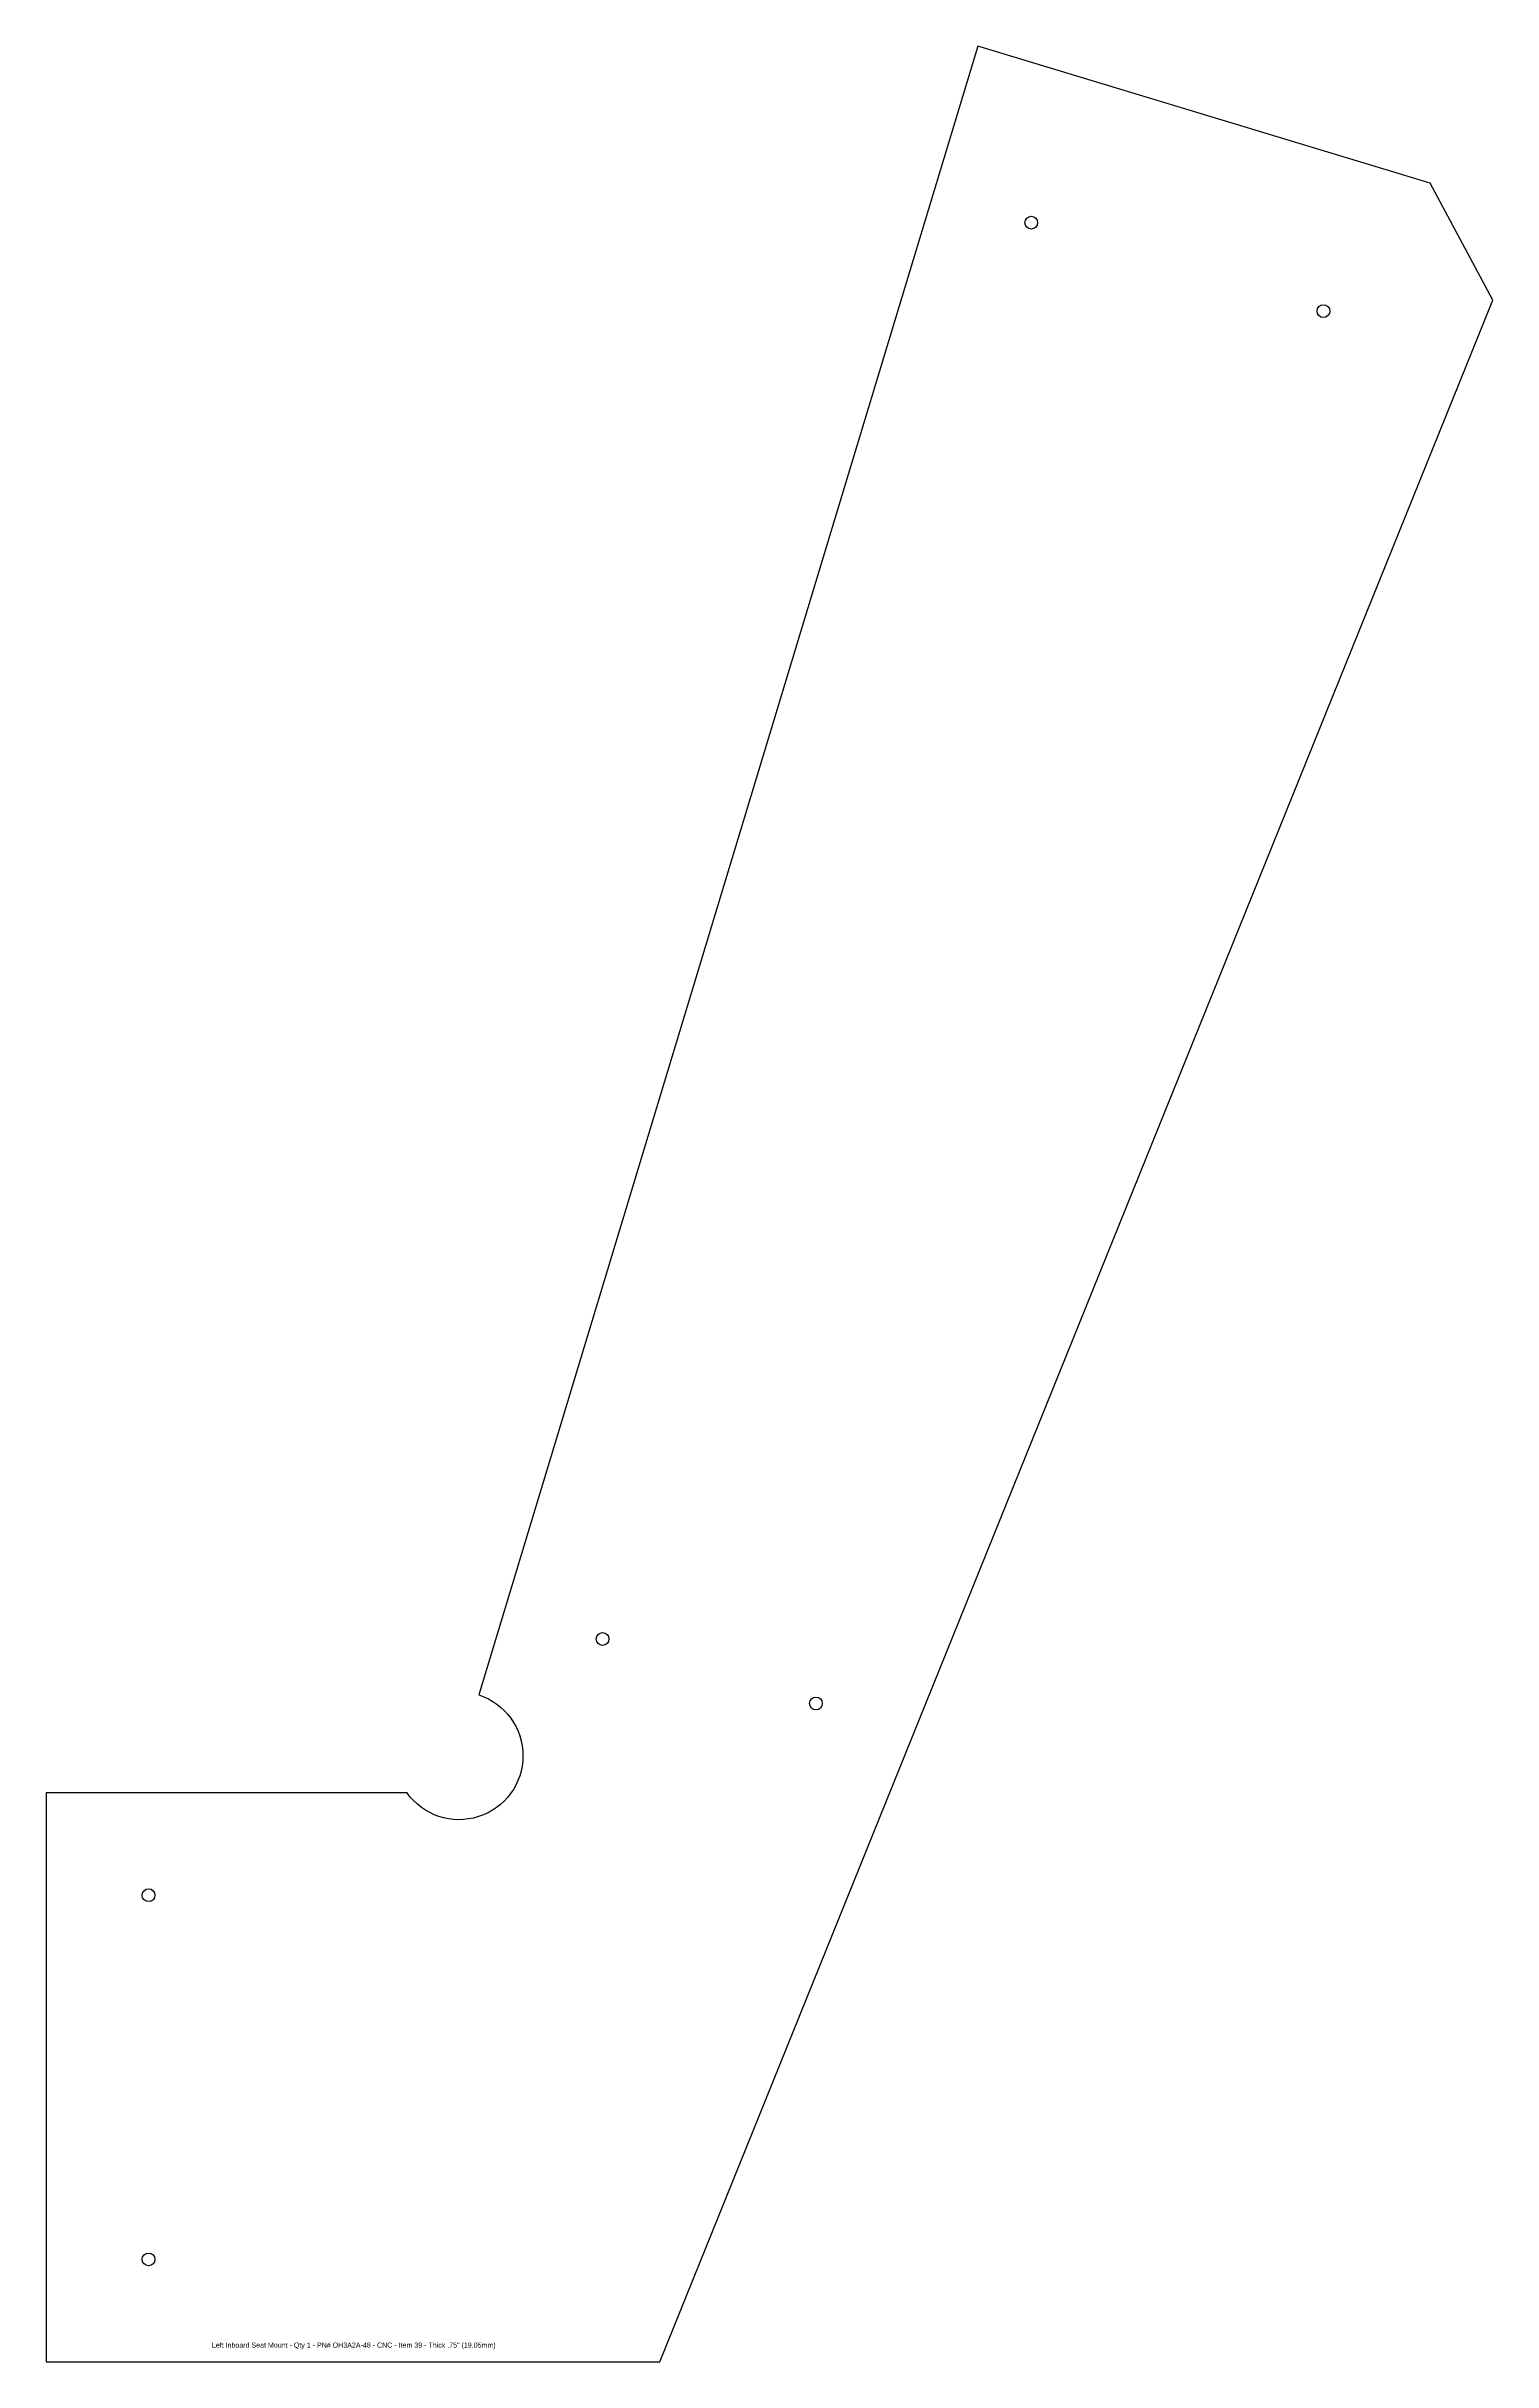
# Model space of a CAD drawing. Extents: x 2.6 to 16.8, y 3 to 25.6.
import ezdxf

# ---------------------------------------------------------------- set-up
doc = ezdxf.new("R2010")
doc.units = 0
doc.header["$MEASUREMENT"] = 0
doc.layers.get('0').update_dxf_attribs({"linetype": 'CONTINUOUS'})
doc.layers.add('Info', color=4, linetype='CONTINUOUS')
doc.styles.add('Annotative', font='txt')

msp = doc.modelspace()

# ---------------------------------------------------------------- linework, layer by layer
at = {"color": 7, "linetype": 'Continuous'}
msp.add_lwpolyline([(6.845, 9.475, -1.380793), (6.143, 8.517), (2.614, 8.517), (2.614, 2.955), (8.614, 2.955), (16.76, 23.117), (16.148, 24.26), (11.725, 25.599)], format="xyb", close=True, dxfattribs=at)
for centre in [(12.247, 23.874), (15.105, 23.009), (8.055, 10.023), (10.141, 9.392), (3.614, 7.517), (3.614, 3.955)]:
    msp.add_circle(centre, 0.0625, dxfattribs=at)

# ---------------------------------------------------------------- texts
at = {"layer": 'Info', "insert": (5.621, 3.142), "char_height": 0.05, "attachment_point": 2, "style": 'Annotative'}
msp.add_mtext_dynamic_manual_height_columns('Left Inboard Seat Mount - Qty 1 - PN# OH3A2A-48 - CNC - Item 39 - Thick .75" (19.05mm)', width=5.31726, gutter_width=0.625, heights=[0.083], dxfattribs=at)

doc.saveas('drawing.dxf')
